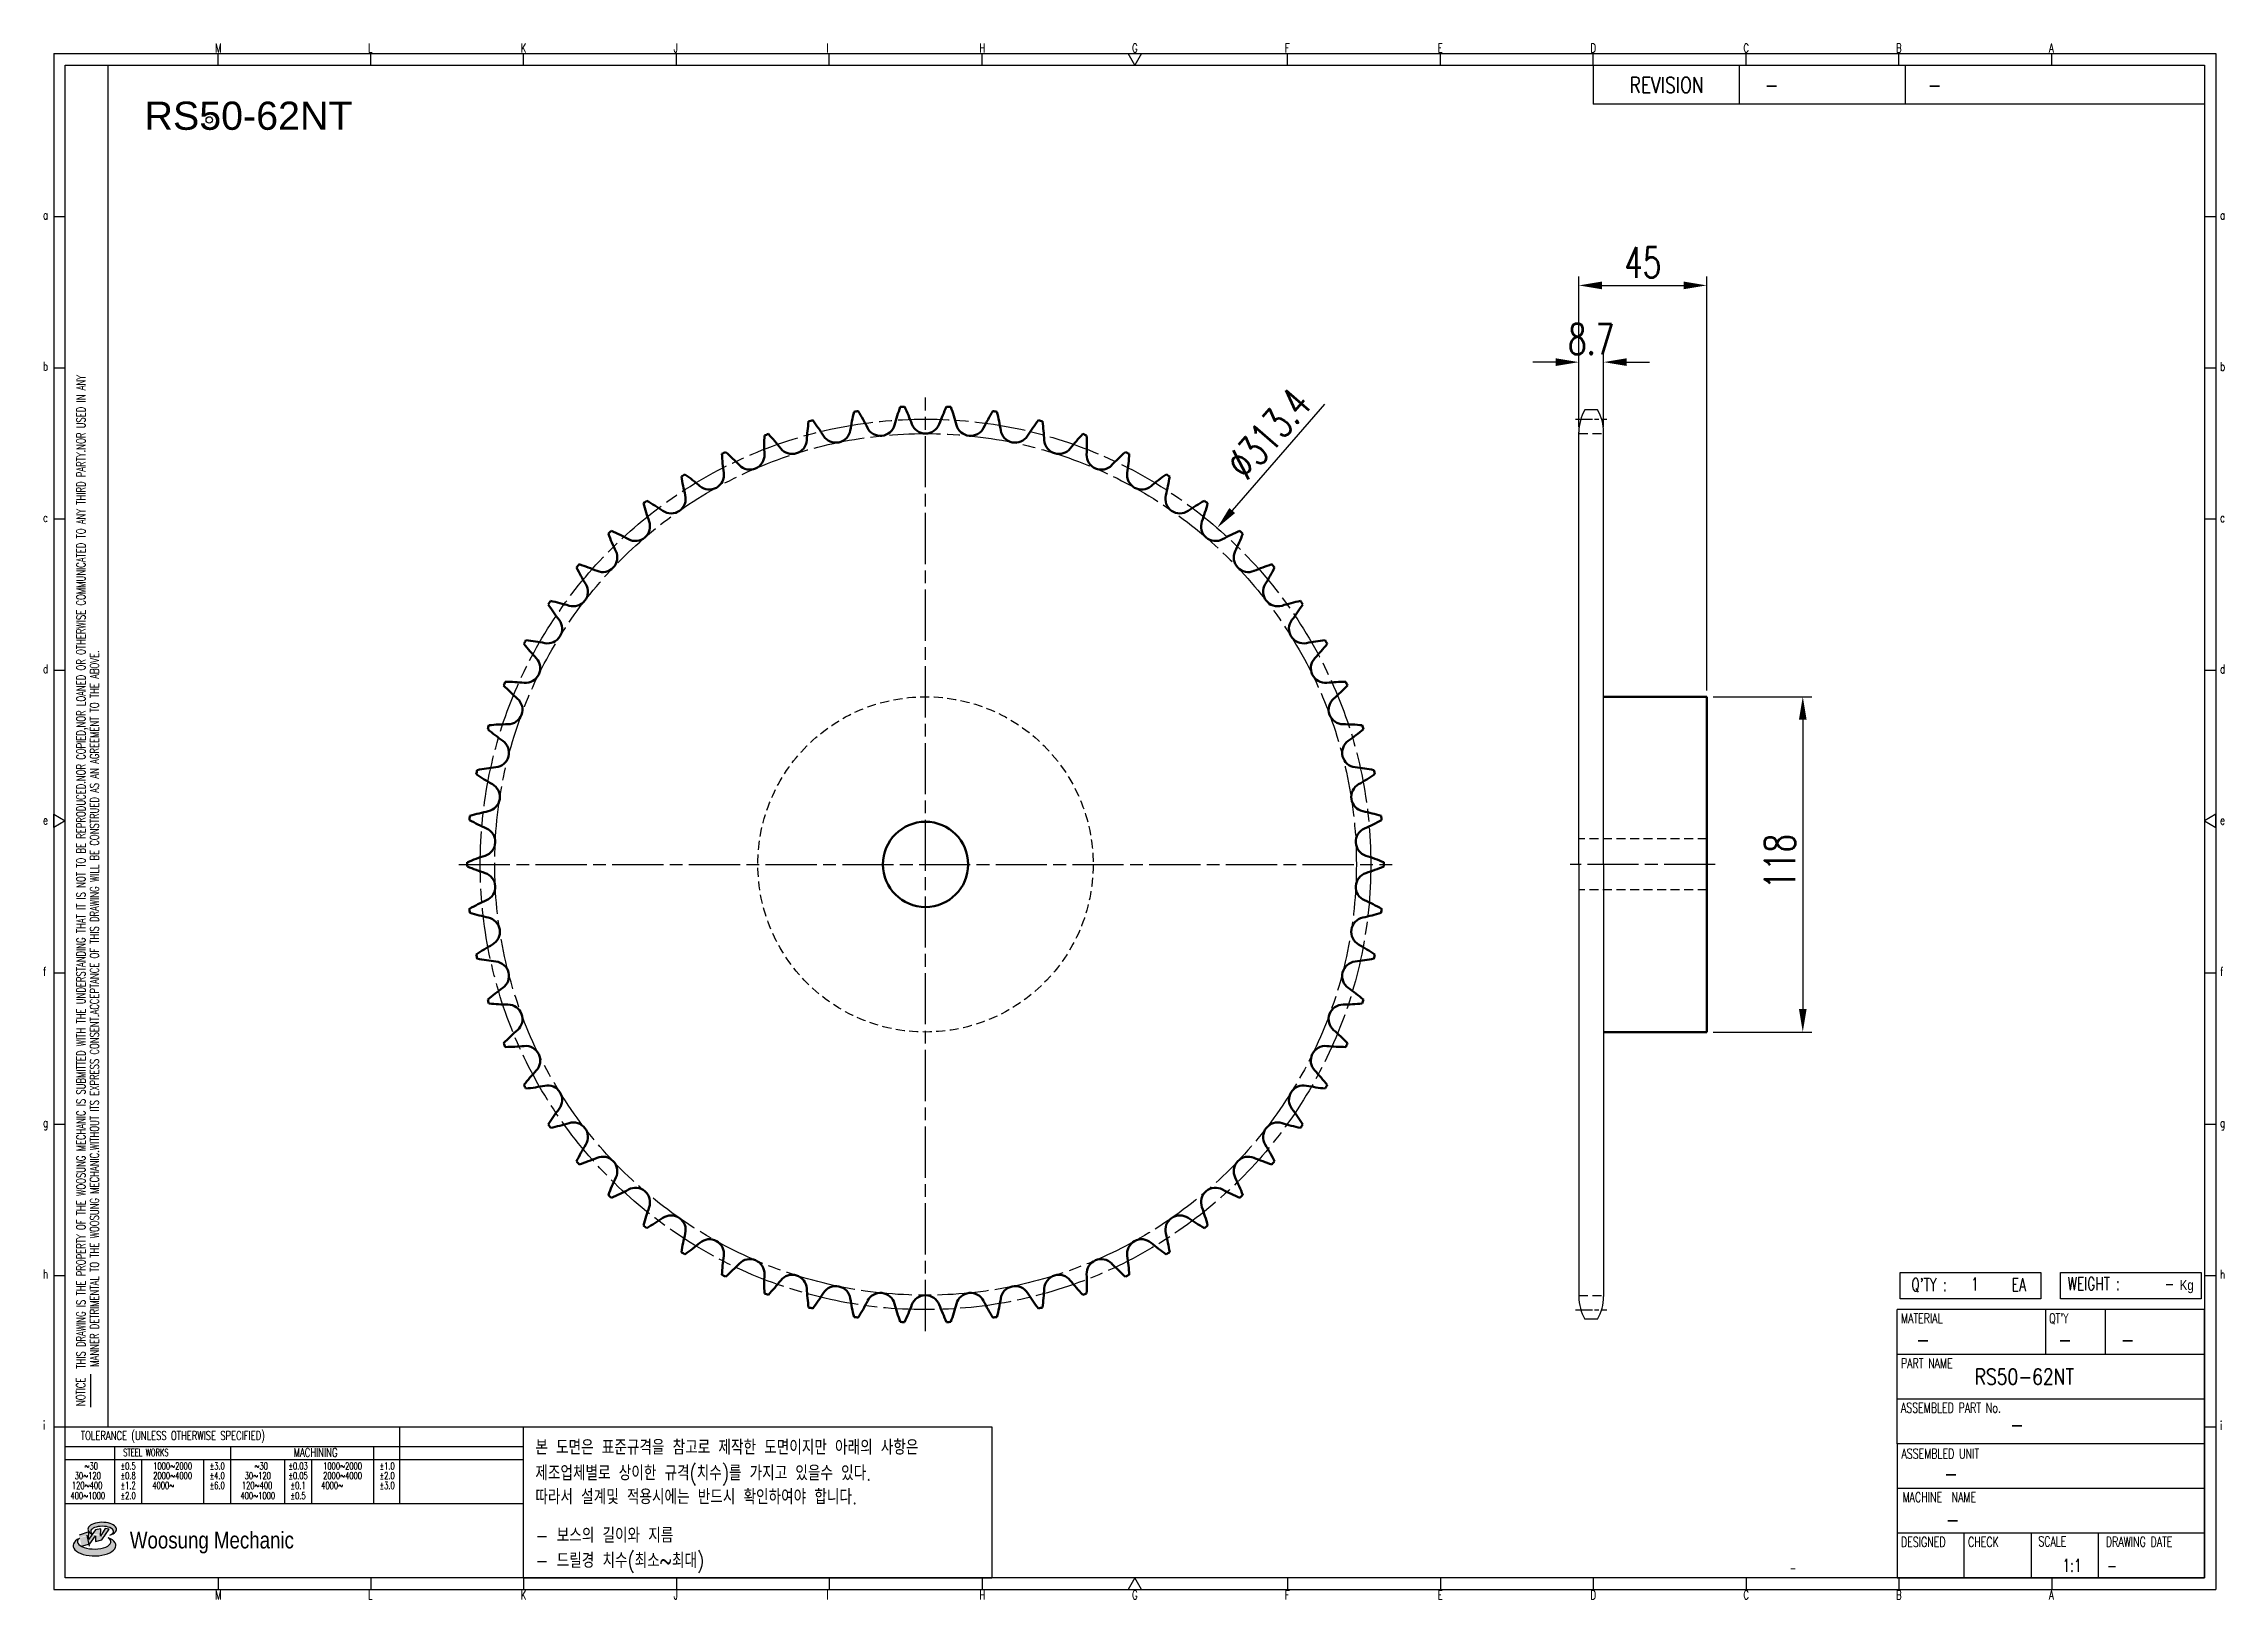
# Model space of a CAD drawing. Header units: millimetres. Extents: x 8306 to 9073, y 4748 to 5296.
import ezdxf
from ezdxf.enums import TextEntityAlignment as Align

# ---------------------------------------------------------------- set-up
doc = ezdxf.new("R2010")
doc.units = ezdxf.units.MM
for name, pattern in [('AM_ISO08W050', [18, 12, -1.5, 3, -1.5]), ('AM_ISO08W050x2', [9, 6, -0.75, 1.5, -0.75]), ('HIDDEN', [9.525, 6.35, -3.175])]:
    doc.linetypes.add(name, pattern=pattern)
for name, color, linetype, lineweight in [('20', 7, 'Continuous', 50), ('22', 30, 'AM_ISO08W050', 25), ('23', 40, 'AM_ISO08W050', 25), ('VIS', 7, 'Continuous', 50)]:
    doc.layers.add(name, color=color, linetype=linetype, lineweight=lineweight)
for name, color, linetype in [('HL', 2, 'HIDDEN'), ('S-DIM', 7, 'Continuous'), ('TITLE', 7, 'Continuous'), ('도면레이아웃', 7, 'Continuous')]:
    doc.layers.add(name, color=color, linetype=linetype)
doc.styles.add('HAN', font='ROMANS.shx', dxfattribs={"width": 0.7, "bigfont": 'whgtxt.shx'})
doc.styles.add('HKD_ST2', font='romans.shx', dxfattribs={"width": 0.7, "height": 4, "bigfont": '@extfont2.shx'})
doc.styles.add('HSG', font='SIMPLEX.shx', dxfattribs={"width": 0.7, "bigfont": 'HSG.shx'})
doc.styles.add('ROMANS', font='romans.shx', dxfattribs={"width": 0.7, "bigfont": 'whgtxt.shx'})
doc.styles.add('SLDTEXTSTYLE4', font='arial.ttf', dxfattribs={"width": 0.8})
doc.styles.get("Standard").update_dxf_attribs({"font": 'arial.ttf'})
doc.dimstyles.new('APP23', dxfattribs={"dimscale": 4.5, "dimtxt": 2.4, "dimasz": 1.8, "dimexe": 0.7, "dimexo": 0.5, "dimgap": 0.6, "dimtad": 1, "dimtoh": 1, "dimdec": 1, "dimrnd": 0.01, "dimzin": 9, "dimdsep": 46, "dimtxsty": 'HSG', "dimcen": 0, "dimclrd": 1, "dimclre": 1, "dimclrt": 256, "dimazin": 2, "dimtp": 1, "dimtm": 1, "dimtfac": 0.5, "dimtdec": 1, "dimtix": 1, "dimtofl": 0, "dimtmove": 0, "dimatfit": 3, "dimfxl": 0, "dimtvp": 1, "dimtolj": 2, "dimlwd": -1, "dimlwe": -1, "dimarcsym": 0})

# ---------------------------------------------------------------- blocks, each defined once
blk = doc.blocks.new('SUYWSHJH')
at = {"layer": '도면레이아웃'}
h = blk.add_hatch(color=10, dxfattribs=at)
h.paths.add_polyline_path([(1.544, 35.177), (1.554, 34.966), (1.779, 35.034), (2.054, 35.422), (1.908, 35.446), (1.728, 35.167), (1.741, 35.439), (1.547, 35.405), (1.292, 35.041), (1.295, 35.33), (0.943, 35.208), (1.03, 34.8), (1.336, 34.885)])
edge = h.paths.add_edge_path()
edge.add_ellipse((1.795, 35.421), major_axis=(-0.53, 0), ratio=0.487785, start_angle=122.36065, end_angle=403.39574)
edge.add_line((1.411, 35.244), (1.419, 35.261))
edge.add_ellipse((1.798, 35.344), major_axis=(-0.423, 0), ratio=0.444396, start_angle=131.58977, end_angle=386.19408, ccw=False)
edge = h.paths.add_edge_path()
edge.add_ellipse((1.512, 34.815), major_axis=(-0.793, 0), ratio=0.480113, start_angle=314.67633, end_angle=590.85213)
edge.add_ellipse((1.501, 34.958), major_axis=(-0.62, 0), ratio=0.43311, start_angle=331.7024, end_angle=574.42495, ccw=False)
for p, q in [((0, 90.118), (80.15, 90.118)), ((0, 90.118), (0, 33.191)), ((6.089, 89.693), (6.089, 90.118)), ((11.753, 89.693), (11.753, 90.118)), ((17.418, 89.693), (17.418, 90.118)), ((23.082, 89.693), (23.082, 90.118)), ((28.746, 89.693), (28.746, 90.118)), ((34.411, 89.693), (34.411, 90.118)), ((45.739, 89.693), (45.739, 90.118)), ((51.404, 89.693), (51.404, 90.118)), ((57.068, 89.693), (57.068, 90.118)), ((62.732, 89.693), (62.732, 90.118)), ((68.397, 89.693), (68.397, 90.118)), ((74.061, 89.693), (74.061, 90.118)), ((80.15, 90.118), (80.15, 33.191)), ((0, 84.085), (0.425, 84.085)), ((79.725, 84.085), (80.15, 84.085)), ((0, 78.478), (0.425, 78.478)), ((79.725, 78.478), (80.15, 78.478)), ((0, 72.87), (0.425, 72.87)), ((79.725, 72.87), (80.15, 72.87)), ((0, 67.262), (0.425, 67.262)), ((79.725, 67.262), (80.15, 67.262)), ((0, 56.047), (0.425, 56.047)), ((79.725, 56.047), (80.15, 56.047)), ((0, 50.439), (0.425, 50.439)), ((79.725, 50.439), (80.15, 50.439)), ((0, 44.832), (0.425, 44.832)), ((79.725, 44.832), (80.15, 44.832)), ((1.377, 39.947), (1.377, 41.174)), ((0, 39.224), (0.425, 39.224)), ((79.725, 39.224), (80.15, 39.224)), ((0, 33.191), (80.15, 33.191)), ((6.089, 33.616), (6.089, 33.191)), ((11.753, 33.616), (11.753, 33.191)), ((17.418, 33.616), (17.418, 33.191)), ((23.082, 33.616), (23.082, 33.191)), ((28.746, 33.616), (28.746, 33.191)), ((34.411, 33.616), (34.411, 33.191)), ((45.739, 33.616), (45.739, 33.191)), ((51.404, 33.616), (51.404, 33.191)), ((57.068, 33.616), (57.068, 33.191)), ((62.732, 33.616), (62.732, 33.191)), ((68.397, 33.616), (68.397, 33.191)), ((74.061, 33.616), (74.061, 33.191))]:
    blk.add_line(p, q)
at = {"color": 2}
for p, q in [((2.017, 39.224), (2.017, 89.693)), ((0.425, 39.224), (17.418, 39.224)), ((12.816, 39.224), (12.816, 36.382)), ((17.418, 33.616), (17.418, 39.224)), ((0.425, 38.487), (17.418, 38.487)), ((0.425, 38.012), (17.418, 38.012)), ((2.257, 38.487), (2.257, 36.382)), ((3.257, 38.012), (3.257, 36.382)), ((5.557, 38.012), (5.557, 36.382)), ((6.557, 38.5), (6.557, 36.382)), ((8.557, 38.012), (8.557, 36.382)), ((9.557, 38.026), (9.557, 36.382)), ((11.857, 38.487), (11.857, 36.382)), ((0.425, 36.382), (17.418, 36.382))]:
    blk.add_line(p, q, dxfattribs=at)
at = {"color": 6, "ltscale": 0.5}
for p, q in [((57.068, 89.693), (57.068, 88.246)), ((62.47, 89.693), (62.47, 88.246)), ((68.635, 89.693), (68.635, 88.246)), ((79.725, 88.246), (57.068, 88.246)), ((68.336, 38.59), (68.336, 43.563)), ((79.725, 43.563), (68.336, 43.563)), ((73.827, 43.563), (73.827, 41.905)), ((76.037, 43.563), (76.037, 41.905)), ((79.725, 38.59), (79.725, 43.563)), ((79.725, 41.905), (68.336, 41.905)), ((79.725, 40.248), (68.336, 40.248)), ((68.336, 38.59), (68.336, 33.616)), ((79.725, 38.59), (68.336, 38.59)), ((79.725, 33.616), (79.725, 38.59)), ((79.725, 36.932), (68.336, 36.932)), ((79.725, 35.274), (68.336, 35.274)), ((70.822, 33.616), (70.822, 35.274)), ((73.309, 33.616), (73.309, 35.274)), ((75.796, 33.616), (75.796, 35.274)), ((68.336, 33.616), (79.725, 33.616))]:
    blk.add_line(p, q, dxfattribs=at)
for points in [[(40.075, 89.693), (39.83, 90.118), (40.32, 90.118)], [(0.425, 89.693), (79.725, 89.693), (79.725, 33.616), (0.425, 33.616)], [(0.425, 61.679), (0, 61.433), (0, 61.924)], [(79.725, 61.679), (80.15, 61.433), (80.15, 61.924)], [(40.075, 33.616), (39.83, 33.191), (40.32, 33.191)]]:
    blk.add_lwpolyline(points, close=True)
at = {"layer": 'TITLE', "color": 20}
for p, q in [((68.449, 43.961), (68.449, 44.936)), ((68.449, 44.936), (73.654, 44.936)), ((73.654, 44.936), (73.654, 43.961)), ((74.39, 43.961), (74.39, 44.936)), ((74.39, 44.936), (79.595, 44.936)), ((79.595, 44.936), (79.595, 43.961)), ((73.654, 43.961), (68.449, 43.961)), ((79.595, 43.961), (74.39, 43.961))]:
    blk.add_line(p, q, dxfattribs=at)
at = {"layer": '도면레이아웃'}
for p, q in [((1.295, 35.33), (0.943, 35.208)), ((1.03, 34.8), (1.336, 34.885)), ((1.224, 35.208), (1.311, 34.8)), ((1.224, 35.208), (1.224, 35.208)), ((1.547, 35.405), (1.292, 35.041)), ((1.292, 35.041), (1.295, 35.33)), ((1.336, 34.885), (1.544, 35.177)), ((1.419, 35.261), (1.411, 35.244)), ((1.544, 35.177), (1.554, 34.966)), ((1.741, 35.439), (1.547, 35.405)), ((1.554, 34.966), (1.779, 35.034)), ((1.908, 35.446), (1.728, 35.167)), ((1.728, 35.167), (1.741, 35.439)), ((1.779, 35.034), (2.054, 35.422)), ((2.054, 35.422), (1.908, 35.446))]:
    blk.add_line(p, q, dxfattribs=at)
for centre, major_axis, ratio, start_param, end_param in [((1.795, 35.421), (-0.53, 0), 0.487785, 2.135596, 7.040584), ((1.512, 34.815), (-0.793, 0), 0.480113, 5.492138, 10.312315), ((1.501, 34.958), (-0.62, 0), 0.43311, 5.789299, 10.025607), ((1.798, 35.344), (-0.423, 0), 0.444396, 2.296675, 6.740358)]:
    blk.add_ellipse(centre, major_axis=major_axis, ratio=ratio, start_param=start_param, end_param=end_param, dxfattribs=at)
at = {"color": 4, "style": 'HKD_ST2', "width": 0.7}
for s, p in [('M', (5.988, 90.164)), ('L', (11.652, 90.164)), ('K', (17.316, 90.164)), ('J', (22.981, 90.164)), ('I', (28.645, 90.164)), ('H', (34.309, 90.164)), ('G', (39.974, 90.164)), ('F', (45.638, 90.164)), ('E', (51.302, 90.164)), ('D', (56.967, 90.164)), ('C', (62.631, 90.164)), ('B', (68.295, 90.164)), ('A', (73.96, 90.164)), ('a', (-0.395, 83.976)), ('a', (80.305, 83.97)), ('b', (-0.395, 78.368)), ('b', (80.305, 78.362)), ('c', (-0.395, 72.76)), ('c', (80.305, 72.754)), ('d', (-0.395, 67.153)), ('d', (80.305, 67.147)), ('e', (-0.395, 61.545)), ('e', (80.305, 61.539)), ('f', (-0.395, 55.937)), ('f', (80.305, 55.931)), ('g', (-0.395, 50.33)), ('g', (80.305, 50.324)), ('h', (-0.395, 44.722)), ('h', (80.305, 44.716)), ('i', (-0.395, 39.114)), ('i', (80.305, 39.108)), ('M', (5.988, 32.824)), ('L', (11.652, 32.824)), ('K', (17.316, 32.824)), ('J', (22.981, 32.824)), ('I', (28.645, 32.824)), ('H', (34.309, 32.824)), ('G', (39.974, 32.824)), ('F', (45.638, 32.824)), ('E', (51.302, 32.824)), ('D', (56.967, 32.824)), ('C', (62.631, 32.824)), ('B', (68.295, 32.824)), ('A', (73.96, 32.824))]:
    blk.add_text(s, height=0.326, dxfattribs=at).set_placement(p)
for s, height, style, width, p in [('REVISION', 0.5806, 'HAN', 0.8, (58.415, 88.664)), ('-', 0.581, 'HAN', 0.8, (63.426, 88.664)), ('-', 0.581, 'HAN', 0.8, (69.468, 88.664)), ("Q'TY : ", 0.4746, 'HKD_ST2', 0.7, (68.857, 44.253)), ('1', 0.475, 'HKD_ST2', 0.7, (71.071, 44.275)), ('EA', 0.4746, 'HKD_ST2', 0.7, (72.578, 44.253)), ('WEIGHT : ', 0.4746, 'HKD_ST2', 0.7, (74.65, 44.286)), ('-', 0.581, 'HAN', 0.8, (69.029, 42.157)), ('-', 0.581, 'HAN', 0.8, (74.289, 42.157)), ('-', 0.581, 'HAN', 0.8, (76.623, 42.157)), ('-', 0.581, 'HAN', 0.8, (72.515, 39.013)), ('-', 0.581, 'HAN', 0.8, (70.067, 37.189)), ('-', 0.581, 'HAN', 0.8, (70.126, 35.48)), ('1:1', 0.4746, 'HKD_ST2', 0.7, (74.458, 33.848)), ('-', 0.475, 'HKD_ST2', 0.7, (76.112, 33.837))]:
    blk.add_text(s, height=height, dxfattribs=dict(style=style, width=width)).set_placement(p)
at = {"color": 6, "style": 'HKD_ST2', "width": 0.7}
for s, p in [(' THIS DRAWING IS THE PROPERTY OF THE WOOSUNG MECHANIC IS SUBMITTED WITH THE UNDERSTANDING THAT IT IS NOT TO BE REPRODUCED.NOR COPIED,NOR LOANED OR OTHERWISE COMMUNICATED TO ANY THIRD PARTY.NOR USED IN ANY', (1.173, 41.217)), ('MANNER DETRIMENTAL TO THE WOOSUNG MECHANIC.WITHOUT ITS EXPRESS CONSENT.ACCEPTANCE OF THIS DRAWING WILL BE CONSTRUED AS AN AGREEMENT TO THE ABOVE.', (1.672, 41.447))]:
    blk.add_text(s, height=0.326266, rotation=90, dxfattribs=at).set_placement(p)
at = {"style": 'HKD_ST2', "width": 0.7}
blk.add_text('-', height=0.475, dxfattribs=at).set_placement((78.613, 44.286), align=Align.RIGHT)
at = {"color": 4, "style": 'HKD_ST2', "width": 0.7}
for s, height, p in [('MATERIAL', 0.3651, (68.474, 43.425)), ("QT'Y", 0.3651, (73.965, 43.425)), ('PART NAME', 0.3651, (68.474, 41.756)), ('ASSEMBLED PART No.', 0.36511, (68.474, 40.109)), ('ASSEMBLED UNIT', 0.36511, (68.49, 38.408)), ('MACHINE  NAME', 0.36511, (68.532, 36.794)), ('DESIGNED', 0.3651, (68.474, 35.136)), ('CHECK', 0.3651, (70.961, 35.136)), ('SCALE', 0.3651, (73.566, 35.153)), ('DRAWING DATE', 0.36511, (76.071, 35.141))]:
    blk.add_text(s, height=height, dxfattribs=at).set_placement(p, align=Align.TOP_LEFT)
at = {"style": 'HKD_ST2', "width": 0.7}
blk.add_text('NOTICE', height=0.3263, rotation=90, dxfattribs=at).set_placement((1.163, 39.988))
for s, height, style, width, p in [('TOLERANCE (UNLESS OTHERWISE SPECIFIED)', 0.32627, 'HKD_ST2', 0.7, (4.417, 38.896)), ('-', 0.326, 'ROMANS', 0.65, (64.469, 33.975))]:
    blk.add_text(s, height=height, dxfattribs=dict(style=style, width=width)).set_placement(p, align=Align.MIDDLE_CENTER)
at = {"color": 4, "style": 'HKD_ST2', "width": 0.7}
for s, height, p in [('STEEL WORKS', 0.26101, (3.416, 38.268)), ('MACHINING', 0.3263, (9.707, 38.27)), ('%%P0.5', 0.261, (2.757, 37.762)), ('%%P0.8', 0.261, (2.757, 37.411)), ('%%P3.0', 0.261, (6.057, 37.762)), ('%%P4.0', 0.261, (6.057, 37.411)), ('%%P0.03', 0.261, (9.057, 37.762)), ('%%P0.05', 0.261, (9.057, 37.411)), ('%%P1.0', 0.261, (12.357, 37.762)), ('%%P2.0', 0.261, (12.357, 37.411)), ('%%P1.2', 0.261, (2.757, 37.045)), ('%%P2.0', 0.261, (2.757, 36.67)), ('%%P6.0', 0.261, (6.057, 37.045)), ('%%P0.1', 0.261, (9.057, 37.045)), ('%%P0.5', 0.261, (9.057, 36.67)), ('%%P3.0', 0.261, (12.357, 37.045))]:
    blk.add_text(s, height=height, dxfattribs=at).set_placement(p, align=Align.MIDDLE)
for s, height, p in [('30%%126120', 0.261, (1.263, 37.411)), ('%%12630', 0.261, (1.389, 37.762)), ('2000%%1264000', 0.26101, (4.407, 37.411)), ('1000%%1262000', 0.26101, (4.407, 37.762)), ('30%%126120', 0.261, (7.563, 37.411)), ('%%12630', 0.261, (7.689, 37.762)), ('2000%%1264000', 0.26101, (10.707, 37.411)), ('1000%%1262000', 0.26101, (10.707, 37.762)), ('400%%1261000', 0.26101, (1.263, 36.67)), ('120%%126400', 0.26101, (1.237, 37.045)), ('4000%%126', 0.261, (4.061, 37.045)), ('400%%1261000', 0.26101, (7.563, 36.67)), ('120%%126400', 0.26101, (7.537, 37.045)), ('4000%%126', 0.261, (10.321, 37.045))]:
    blk.add_text(s, height=height, dxfattribs=at).set_placement(p, align=Align.MIDDLE_CENTER)
at = {"color": 1, "style": 'SLDTEXTSTYLE4', "width": 0.8}
blk.add_text('Woosung Mechanic', height=0.61957, dxfattribs=at).set_placement((2.822, 34.711))
at = {"layer": 'TITLE', "width": 0.8}
blk.add_text('Kg', height=0.3789, dxfattribs=at).set_placement((78.807, 44.286))
blk = doc.blocks.new('*D563')
at = {"layer": 'Defpoints', "color": 0, "transparency": 16777216}
for p in [(8718.94, 5125.38), (8513.65, 4888.54)]:
    blk.add_point(p, dxfattribs=at)
at = {"layer": 'S-DIM', "color": 1, "transparency": 16777216}
blk.add_line((8756.67, 5168.91), (8724.24, 5131.5), dxfattribs=at)
blk.add_solid([(8723.22, 5132.38), (8725.26, 5130.62), (8718.94, 5125.38)], dxfattribs=at)
at = {"layer": 'S-DIM', "transparency": 16777216, "insert": (8736.99, 5158.57), "char_height": 10.8, "attachment_point": 5, "rotation": 49.08195, "style": 'HSG'}
blk.add_mtext('\\A2;∅313.4', dxfattribs=at)
blk = doc.blocks.new('*D564')
at = {"layer": 'Defpoints', "color": 0, "transparency": 16777216}
for p in [(8854.94, 5183.74), (8846.24, 5158.59), (8854.94, 5158.59)]:
    blk.add_point(p, dxfattribs=at)
at = {"layer": 'S-DIM', "color": 1, "transparency": 16777216}
for p, q in [((8838.14, 5183.74), (8830.04, 5183.74)), ((8846.24, 5160.84), (8846.24, 5186.89)), ((8854.94, 5160.84), (8854.94, 5186.89)), ((8863.04, 5183.74), (8871.14, 5183.74))]:
    blk.add_line(p, q, dxfattribs=at)
for points in [[(8838.14, 5185.09), (8838.14, 5182.39), (8846.24, 5183.74)], [(8863.04, 5185.09), (8863.04, 5182.39), (8854.94, 5183.74)]]:
    blk.add_solid(points, dxfattribs=at)
at = {"layer": 'S-DIM', "transparency": 16777216, "insert": (8850.59, 5191.84), "char_height": 10.8, "attachment_point": 5, "style": 'HSG'}
blk.add_mtext('\\A2;8.7', dxfattribs=at)
blk = doc.blocks.new('*D565')
at = {"layer": 'Defpoints', "color": 0, "transparency": 16777216}
for p in [(8891.24, 5210.74), (8846.24, 5158.59), (8891.24, 5065.96)]:
    blk.add_point(p, dxfattribs=at)
at = {"layer": 'S-DIM', "color": 1, "transparency": 16777216}
for p, q in [((8846.24, 5160.84), (8846.24, 5213.89)), ((8891.24, 5068.21), (8891.24, 5213.89)), ((8854.34, 5210.74), (8883.14, 5210.74))]:
    blk.add_line(p, q, dxfattribs=at)
for points in [[(8854.34, 5212.09), (8854.34, 5209.39), (8846.24, 5210.74)], [(8883.14, 5212.09), (8883.14, 5209.39), (8891.24, 5210.74)]]:
    blk.add_solid(points, dxfattribs=at)
at = {"layer": 'S-DIM', "transparency": 16777216, "insert": (8868.74, 5218.84), "char_height": 10.8, "attachment_point": 5, "style": 'HSG'}
blk.add_mtext('\\A2;45', dxfattribs=at)
blk = doc.blocks.new('*D566')
at = {"layer": 'Defpoints', "color": 0, "transparency": 16777216}
for p in [(8891.24, 5065.96), (8891.24, 4947.96), (8925.06, 4947.96)]:
    blk.add_point(p, dxfattribs=at)
at = {"layer": 'S-DIM', "color": 1, "transparency": 16777216}
for p, q in [((8893.49, 5065.96), (8928.21, 5065.96)), ((8925.06, 5057.86), (8925.06, 4956.06)), ((8893.49, 4947.96), (8928.21, 4947.96))]:
    blk.add_line(p, q, dxfattribs=at)
for points in [[(8923.71, 5057.86), (8926.41, 5057.86), (8925.06, 5065.96)], [(8923.71, 4956.06), (8926.41, 4956.06), (8925.06, 4947.96)]]:
    blk.add_solid(points, dxfattribs=at)
at = {"layer": 'S-DIM', "transparency": 16777216, "insert": (8916.96, 5007.95), "char_height": 10.8, "attachment_point": 5, "rotation": 90, "style": 'HSG'}
blk.add_mtext('\\A2;118', dxfattribs=at)

msp = doc.modelspace()

# ---------------------------------------------------------------- linework, layer by layer
for p, q in [((8852.82, 5166.98), (8848.37, 5166.98)), ((8846.24, 5006.96), (8846.24, 5159.05)), ((8854.94, 5006.96), (8854.94, 5159.05)), ((8846.24, 5006.96), (8846.24, 4854.82)), ((8854.94, 5006.96), (8854.94, 4854.82)), ((8852.82, 4846.88), (8848.37, 4846.88))]:
    msp.add_line(p, q)
at = {"color": 4}
msp.add_lwpolyline([(8474.83, 4809.04), (8639.67, 4809.04), (8639.67, 4755.79), (8474.83, 4755.79)], close=True, dxfattribs=at)
msp.add_circle((8364.19, 5268.96), 1.15)
for centre, start, end in [((8862.12, 5159.05), 150, 180), ((8839.07, 5159.05), 0, 30), ((8862.12, 4854.82), 180, 210), ((8839.07, 4854.82), 330, 0)]:
    msp.add_arc(centre, 15.87, start, end)
at = {"layer": '20'}
msp.add_circle((8616.29, 5006.96), 15, dxfattribs=at)
for centre, radius, start, end in [((8666.85, 5147.34), 78.03, 165.96907, 170.8871), ((8616.29, 5006.96), 161.28, 98.44871, 98.97065), ((8526.03, 5125.77), 78.03, 26.53226, 31.45028), ((8680.79, 5141.51), 78.03, 160.16262, 165.08065), ((8616.29, 5006.96), 161.28, 92.64226, 93.1642), ((8538.52, 5134.29), 78.03, 20.72581, 25.64383), ((8694.07, 5134.29), 78.03, 154.35617, 159.27419), ((8616.29, 5006.96), 161.28, 86.8358, 87.35774), ((8551.8, 5141.51), 78.03, 14.91935, 19.83738), ((8706.56, 5125.77), 78.03, 148.54972, 153.46774), ((8616.29, 5006.96), 161.28, 81.02935, 81.55129), ((8565.74, 5147.34), 78.03, 9.1129, 14.03093), ((8616.29, 5006.96), 161.28, 110.06161, 110.58355), ((8503.96, 5105.17), 78.03, 38.14516, 43.06319), ((8652.38, 5151.74), 78.03, 171.77552, 176.69355), ((8616.29, 5006.96), 161.28, 104.25516, 104.7771), ((8514.48, 5116.03), 78.03, 32.33871, 37.25674), ((8584.74, 5160.52), 5.13, 212.33871, 350.8871), ((8600.43, 5162.92), 5.13, 206.53226, 345.08065), ((8616.29, 5163.72), 5.13, 200.72581, 339.27419), ((8632.15, 5162.92), 5.13, 194.91935, 333.46774), ((8647.85, 5160.52), 5.13, 189.1129, 327.66129), ((8718.11, 5116.03), 78.03, 142.74326, 147.66129), ((8616.29, 5006.96), 161.28, 75.2229, 75.74484), ((8580.2, 5151.74), 78.03, 3.30645, 8.22448), ((8728.62, 5105.17), 78.03, 136.93681, 141.85484), ((8616.29, 5006.96), 161.28, 69.41645, 69.93839), ((8616.29, 5006.96), 161.28, 115.86806, 116.39), ((8622.5, 5156.04), 78.03, 183.38843, 188.30645), ((8494.6, 5093.3), 78.03, 43.95161, 48.86964), ((8554.47, 5151.02), 5.13, 223.95161, 2.5), ((8637.55, 5154.65), 78.03, 177.58197, 182.5), ((8569.36, 5156.54), 5.13, 218.14516, 356.69355), ((8663.22, 5156.54), 5.13, 183.30645, 321.85484), ((8678.12, 5151.02), 5.13, 177.5, 316.04839), ((8595.03, 5154.65), 78.03, 357.5, 2.41803), ((8737.98, 5093.3), 78.03, 131.13036, 136.04839), ((8616.29, 5006.96), 161.28, 63.61, 64.13194), ((8610.09, 5156.04), 78.03, 351.69355, 356.61157), ((8616.29, 5006.96), 161.28, 121.67451, 122.19645), ((8607.39, 5155.9), 78.03, 189.19488, 194.1129), ((8486.49, 5080.55), 78.03, 49.75806, 54.67609), ((8540.21, 5144.03), 5.13, 229.75806, 8.30645), ((8692.37, 5144.03), 5.13, 171.69355, 310.24194), ((8746.1, 5080.55), 78.03, 125.32391, 130.24194), ((8625.2, 5155.9), 78.03, 345.8871, 350.80512), ((8616.29, 5006.96), 161.28, 57.80355, 58.32549), ((8526.74, 5135.63), 5.13, 235.56452, 14.1129), ((8705.85, 5135.63), 5.13, 165.8871, 304.43548), ((8514.18, 5125.91), 5.13, 241.37097, 19.91935), ((8616.29, 5006.96), 161.28, 127.48096, 128.00291), ((8592.37, 5154.24), 78.03, 195.00133, 199.91935), ((8479.71, 5067.04), 78.03, 55.56452, 60.48254), ((8752.87, 5067.04), 78.03, 119.51746, 124.43548), ((8718.41, 5125.91), 5.13, 160.08065, 298.62903), ((8640.22, 5154.24), 78.03, 340.08065, 344.99867), ((8616.29, 5006.96), 161.28, 51.99709, 52.51904), ((8616.29, 5006.96), 161.28, 133.28742, 133.80936), ((8577.59, 5151.06), 78.03, 200.80778, 205.72581), ((8474.34, 5052.91), 78.03, 61.37097, 66.28899), ((8758.25, 5052.91), 78.03, 113.71101, 118.62903), ((8655, 5151.06), 78.03, 334.27419, 339.19222), ((8616.29, 5006.96), 161.28, 46.19064, 46.71258), ((8616.29, 5006.96), 161.28, 139.09387, 139.61581), ((8470.41, 5038.32), 78.03, 67.17742, 72.09545), ((8502.67, 5114.97), 5.13, 247.17742, 25.72581), ((8729.92, 5114.97), 5.13, 154.27419, 292.82258), ((8762.17, 5038.32), 78.03, 107.90455, 112.82258), ((8616.29, 5006.96), 161.28, 40.38419, 40.90613), ((8492.33, 5102.92), 5.13, 252.98387, 31.53226), ((8563.21, 5146.41), 78.03, 206.61423, 211.53226), ((8740.26, 5102.92), 5.13, 148.46774, 287.01613), ((8669.38, 5146.41), 78.03, 328.46774, 333.38577), ((8616.29, 5006.96), 161.28, 144.90032, 145.42226), ((8549.37, 5140.32), 78.03, 212.42068, 217.33871), ((8467.99, 5023.4), 78.03, 72.98387, 77.9019), ((8764.6, 5023.4), 78.03, 102.0981, 107.01613), ((8683.22, 5140.32), 78.03, 322.66129, 327.57932), ((8616.29, 5006.96), 161.28, 34.57774, 35.09968), ((8483.26, 5089.88), 5.13, 258.79032, 37.33871), ((8749.33, 5089.88), 5.13, 142.66129, 281.20968), ((8616.29, 5006.96), 161.28, 150.70677, 151.22871), ((8536.22, 5132.87), 78.03, 218.22714, 223.14516), ((8467.09, 5008.31), 78.03, 78.79032, 83.70835), ((8765.5, 5008.31), 78.03, 96.29165, 101.20968), ((8696.36, 5132.87), 78.03, 316.85484, 321.77286), ((8616.29, 5006.96), 161.28, 28.77129, 29.29323), ((8475.55, 5076), 5.13, 264.59677, 43.14516), ((8757.04, 5076), 5.13, 136.85484, 275.40323), ((8616.29, 5006.96), 161.28, 156.51322, 157.03516), ((8523.9, 5124.12), 78.03, 224.03359, 228.95161), ((8467.72, 4993.21), 78.03, 84.59677, 89.5148), ((8764.87, 4993.21), 78.03, 90.4852, 95.40323), ((8708.69, 5124.12), 78.03, 311.04839, 315.96641), ((8616.29, 5006.96), 161.28, 22.96484, 23.48678), ((8469.29, 5061.4), 5.13, 270.40323, 48.95161), ((8763.3, 5061.4), 5.13, 131.04839, 269.59677), ((8616.29, 5006.96), 161.28, 162.31967, 162.84162), ((8512.52, 5114.17), 78.03, 229.84004, 234.75806), ((8469.87, 4978.25), 78.03, 90.40323, 95.32125), ((8762.72, 4978.25), 78.03, 84.67875, 89.59677), ((8720.07, 5114.17), 78.03, 305.24194, 310.15996), ((8616.29, 5006.96), 161.28, 17.15838, 17.68033), ((8464.53, 5046.25), 5.13, 276.20968, 54.75806), ((8768.06, 5046.25), 5.13, 125.24194, 263.79032), ((8616.29, 5006.96), 161.28, 168.12613, 168.64807), ((8502.2, 5103.12), 78.03, 235.64649, 240.56452), ((8473.53, 4963.58), 78.03, 96.20968, 101.1277), ((8759.06, 4963.58), 78.03, 78.8723, 83.79032), ((8730.38, 5103.12), 78.03, 299.43548, 304.35351), ((8616.29, 5006.96), 161.28, 11.35193, 11.87387), ((8461.34, 5030.7), 5.13, 282.01613, 60.56452), ((8771.25, 5030.7), 5.13, 119.43548, 257.98387), ((8616.29, 5006.96), 161.28, 173.93258, 174.45452), ((8493.06, 5091.09), 78.03, 241.45294, 246.37097), ((8478.65, 4949.36), 78.03, 102.01613, 106.93415), ((8753.94, 4949.36), 78.03, 73.06585, 77.98387), ((8739.53, 5091.09), 78.03, 293.62903, 298.54706), ((8616.29, 5006.96), 161.28, 5.54548, 6.06742), ((8459.73, 5014.9), 5.13, 287.82258, 66.37097), ((8772.86, 5014.9), 5.13, 113.62903, 252.17742), ((8485.18, 4935.73), 78.03, 107.82258, 112.74061), ((8616.29, 5006.96), 161.28, 179.73903, 180.26097), ((8485.18, 5078.19), 78.03, 247.25939, 252.17742), ((8747.41, 4935.73), 78.03, 67.25939, 72.17742), ((8747.41, 5078.19), 78.03, 287.82258, 292.74061), ((8616.29, 5006.96), 161.28, 359.73903, 0.26097), ((8459.73, 4999.02), 5.13, 293.62903, 72.17742), ((8772.86, 4999.02), 5.13, 107.82258, 246.37097), ((8493.06, 4922.83), 78.03, 113.62903, 118.54706), ((8616.29, 5006.96), 161.28, 185.54548, 186.06742), ((8478.65, 5064.56), 78.03, 253.06585, 257.98387), ((8753.94, 5064.56), 78.03, 282.01613, 286.93415), ((8739.53, 4922.83), 78.03, 61.45294, 66.37097), ((8616.29, 5006.96), 161.28, 353.93258, 354.45452), ((8461.34, 4983.22), 5.13, 299.43548, 77.98387), ((8771.25, 4983.22), 5.13, 102.01613, 240.56452), ((8502.2, 4910.8), 78.03, 119.43548, 124.35351), ((8616.29, 5006.96), 161.28, 191.35193, 191.87387), ((8730.38, 4910.8), 78.03, 55.64649, 60.56452), ((8616.29, 5006.96), 161.28, 348.12613, 348.64807), ((8473.53, 5050.34), 78.03, 258.8723, 263.79032), ((8464.53, 4967.66), 5.13, 305.24194, 83.79032), ((8768.06, 4967.66), 5.13, 96.20968, 234.75806), ((8759.06, 5050.34), 78.03, 276.20968, 281.1277), ((8512.52, 4899.75), 78.03, 125.24194, 130.15996), ((8616.29, 5006.96), 161.28, 197.15838, 197.68033), ((8720.07, 4899.75), 78.03, 49.84004, 54.75806), ((8616.29, 5006.96), 161.28, 342.31967, 342.84162), ((8469.87, 5035.67), 78.03, 264.67875, 269.59677), ((8469.29, 4952.51), 5.13, 311.04839, 89.59677), ((8763.3, 4952.51), 5.13, 90.40323, 228.95161), ((8762.72, 5035.67), 78.03, 270.40323, 275.32125), ((8523.9, 4889.8), 78.03, 131.04839, 135.96641), ((8616.29, 5006.96), 161.28, 202.96484, 203.48678), ((8708.69, 4889.8), 78.03, 44.03359, 48.95161), ((8616.29, 5006.96), 161.28, 336.51322, 337.03516), ((8467.72, 5020.71), 78.03, 270.4852, 275.40323), ((8475.55, 4937.92), 5.13, 316.85484, 95.40323), ((8757.04, 4937.92), 5.13, 84.59677, 223.14516), ((8764.87, 5020.71), 78.03, 264.59677, 269.5148), ((8536.22, 4881.05), 78.03, 136.85484, 141.77286), ((8616.29, 5006.96), 161.28, 208.77129, 209.29323), ((8467.09, 5005.61), 78.03, 276.29165, 281.20968), ((8483.26, 4924.03), 5.13, 322.66129, 101.20968), ((8749.33, 4924.03), 5.13, 78.79032, 217.33871), ((8765.5, 5005.61), 78.03, 258.79032, 263.70835), ((8696.36, 4881.05), 78.03, 38.22714, 43.14516), ((8616.29, 5006.96), 161.28, 330.70677, 331.22871), ((8549.37, 4873.6), 78.03, 142.66129, 147.57932), ((8683.22, 4873.6), 78.03, 32.42068, 37.33871), ((8616.29, 5006.96), 161.28, 214.57774, 215.09968), ((8467.99, 4990.52), 78.03, 282.0981, 287.01613), ((8492.33, 4911), 5.13, 328.46774, 107.01613), ((8740.26, 4911), 5.13, 72.98387, 211.53226), ((8764.6, 4990.52), 78.03, 252.98387, 257.9019), ((8616.29, 5006.96), 161.28, 324.90032, 325.42226), ((8563.21, 4867.51), 78.03, 148.46774, 153.38577), ((8669.38, 4867.51), 78.03, 26.61423, 31.53226), ((8616.29, 5006.96), 161.28, 220.38419, 220.90613), ((8470.41, 4975.6), 78.03, 287.90455, 292.82258), ((8502.67, 4898.95), 5.13, 334.27419, 112.82258), ((8729.92, 4898.95), 5.13, 67.17742, 205.72581), ((8762.17, 4975.6), 78.03, 247.17742, 252.09545), ((8616.29, 5006.96), 161.28, 319.09387, 319.61581), ((8577.59, 4862.86), 78.03, 154.27419, 159.19222), ((8616.29, 5006.96), 161.28, 226.19064, 226.71258), ((8474.34, 4961), 78.03, 293.71101, 298.62903), ((8514.18, 4888.01), 5.13, 340.08065, 118.62903), ((8718.41, 4888.01), 5.13, 61.37097, 199.91935), ((8758.25, 4961), 78.03, 241.37097, 246.28899), ((8655, 4862.86), 78.03, 20.80778, 25.72581), ((8616.29, 5006.96), 161.28, 313.28742, 313.80936), ((8592.37, 4859.68), 78.03, 160.08065, 164.99867), ((8479.71, 4946.88), 78.03, 299.51746, 304.43548), ((8526.74, 4878.29), 5.13, 345.8871, 124.43548), ((8705.85, 4878.29), 5.13, 55.56452, 194.1129), ((8752.87, 4946.88), 78.03, 235.56452, 240.48254), ((8640.22, 4859.68), 78.03, 15.00133, 19.91935), ((8616.29, 5006.96), 161.28, 231.99709, 232.51904), ((8607.39, 4858.01), 78.03, 165.8871, 170.80512), ((8540.21, 4869.89), 5.13, 351.69355, 130.24194), ((8692.37, 4869.89), 5.13, 49.75806, 188.30645), ((8625.2, 4858.01), 78.03, 9.19488, 14.1129), ((8616.29, 5006.96), 161.28, 307.48096, 308.00291), ((8616.29, 5006.96), 161.28, 237.80355, 238.32549), ((8486.49, 4933.37), 78.03, 305.32391, 310.24194), ((8622.5, 4857.88), 78.03, 171.69355, 176.61157), ((8494.6, 4920.61), 78.03, 311.13036, 316.04839), ((8554.47, 4862.9), 5.13, 357.5, 136.04839), ((8678.12, 4862.9), 5.13, 43.95161, 182.5), ((8737.98, 4920.61), 78.03, 223.95161, 228.86964), ((8610.09, 4857.88), 78.03, 3.38843, 8.30645), ((8746.1, 4933.37), 78.03, 229.75806, 234.67609), ((8616.29, 5006.96), 161.28, 301.67451, 302.19645), ((8616.29, 5006.96), 161.28, 243.61, 244.13194), ((8637.55, 4859.27), 78.03, 177.5, 182.41803), ((8503.96, 4908.75), 78.03, 316.93681, 321.85484), ((8569.36, 4857.38), 5.13, 3.30645, 141.85484), ((8663.22, 4857.38), 5.13, 38.14516, 176.69355), ((8728.62, 4908.75), 78.03, 218.14516, 223.06319), ((8595.03, 4859.27), 78.03, 357.58197, 2.5), ((8616.29, 5006.96), 161.28, 295.86806, 296.39), ((8616.29, 5006.96), 161.28, 249.41645, 249.93839), ((8652.38, 4862.18), 78.03, 183.30645, 188.22448), ((8514.48, 4897.89), 78.03, 322.74326, 327.66129), ((8584.74, 4853.4), 5.13, 9.1129, 147.66129), ((8666.85, 4866.57), 78.03, 189.1129, 194.03093), ((8526.03, 4888.14), 78.03, 328.54972, 333.46774), ((8600.43, 4851), 5.13, 14.91935, 153.46774), ((8680.79, 4872.41), 78.03, 194.91935, 199.83738), ((8538.52, 4879.62), 78.03, 334.35617, 339.27419), ((8616.29, 4850.19), 5.13, 20.72581, 159.27419), ((8694.07, 4879.62), 78.03, 200.72581, 205.64383), ((8551.8, 4872.41), 78.03, 340.16262, 345.08065), ((8632.15, 4851), 5.13, 26.53226, 165.08065), ((8706.56, 4888.14), 78.03, 206.53226, 211.45028), ((8565.74, 4866.57), 78.03, 345.96907, 350.8871), ((8647.85, 4853.4), 5.13, 32.33871, 170.8871), ((8718.11, 4897.89), 78.03, 212.33871, 217.25674), ((8580.2, 4862.18), 78.03, 351.77552, 356.69355), ((8616.29, 5006.96), 161.28, 290.06161, 290.58355), ((8616.29, 5006.96), 161.28, 255.2229, 255.74484), ((8616.29, 5006.96), 161.28, 261.02935, 261.55129), ((8616.29, 5006.96), 161.28, 266.8358, 267.35774), ((8616.29, 5006.96), 161.28, 272.64226, 273.1642), ((8616.29, 5006.96), 161.28, 278.44871, 278.97065), ((8616.29, 5006.96), 161.28, 284.25516, 284.7771)]:
    msp.add_arc(centre, radius, start, end, dxfattribs=at)
at = {"layer": '22', "linetype": 'AM_ISO08W050x2'}
for p, q in [((8845.06, 5163.67), (8856.12, 5163.67)), ((8845.06, 4850.19), (8856.12, 4850.19))]:
    msp.add_line(p, q, dxfattribs=at)
at = {"layer": '23', "color": 4, "linetype": 'AM_ISO08W050x2', "ltscale": 3}
for p, q in [((8616.29, 4842.68), (8616.29, 5171.24)), ((8452.02, 5006.96), (8780.57, 5006.96)), ((8894.27, 5006.96), (8843.21, 5006.96))]:
    msp.add_line(p, q, dxfattribs=at)
for radius in [156.72, 151.64]:
    msp.add_circle((8616.29, 5006.96), radius, dxfattribs=at)
at = {"layer": 'HL', "ltscale": 0.5}
for p, q in [((8846.24, 5158.59), (8854.94, 5158.59)), ((8891.24, 5015.96), (8846.24, 5015.96)), ((8891.24, 4997.96), (8846.24, 4997.96)), ((8846.24, 4855.28), (8854.94, 4855.28))]:
    msp.add_line(p, q, dxfattribs=at)
msp.add_circle((8616.29, 5006.96), 59, dxfattribs=at)
at = {"layer": 'VIS'}
for p, q in [((8891.24, 5065.96), (8854.94, 5065.96)), ((8891.24, 5065.96), (8891.24, 4947.96)), ((8891.24, 4947.96), (8854.94, 4947.96))]:
    msp.add_line(p, q, dxfattribs=at)

# ---------------------------------------------------------------- block references
at = {"xscale": 9.49539871366783, "yscale": 9.49539871366783, "zscale": 9.49539871366783}
msp.add_blockref('SUYWSHJH', (8309.44, 4436.6), dxfattribs=at)

# ---------------------------------------------------------------- texts
at = {"color": 2}
msp.add_text('RS50-62NT', height=9.921, dxfattribs=at).set_placement((8341.41, 5265.5))
at = {"style": 'HAN', "width": 0.8}
msp.add_text('RS50-62NT', height=5.513, dxfattribs=at).set_placement((8985.58, 4823.87))
at = {"color": 4, "style": 'HAN', "width": 0.8}
for s, p in [('본 도면은 표준규격을 참고로 제작한 도면이지만 아래의 사항은', (8478.96, 4799.19)), ('제조업체별로 상이한 규격(치수)를 가지고 있을수 있다.', (8478.96, 4790.14)), ('따라서 설계및 적용시에는 반드시 확인하여야 합니다.', (8478.96, 4781.75)), ('- 보스의 길이와 지름', (8478.96, 4768.22)), ('- 드릴경 치수(최소~최대)', (8478.96, 4759.34))]:
    msp.add_text(s, height=5.2164, dxfattribs=at).set_placement(p)

# ---------------------------------------------------------------- dimensions: what is measured, and where the dimension line sits
at = {"layer": 'S-DIM'}
dim = msp.add_linear_dim(base=(8891.24, 5210.74), p1=(8846.24, 5158.59), p2=(8891.24, 5065.96), dimstyle='APP23', dxfattribs=at)
dim.commit()
dim.dimension.update_dxf_attribs({"geometry": '*D565', "text_midpoint": (8868.74, 5218.84)})
dim = msp.add_linear_dim(base=(8854.94, 5183.74), p1=(8846.24, 5158.59), p2=(8854.94, 5158.59), dimstyle='APP23', dxfattribs=at)
dim.commit()
dim.dimension.update_dxf_attribs({"geometry": '*D564', "text_midpoint": (8850.59, 5183.74), "dimtype": 160})
at = {"layer": 'S-DIM', "color": 3}
dim = msp.add_diameter_dim_2p(p1=(8513.65, 4888.54), p2=(8718.94, 5125.38), dimstyle='APP23', dxfattribs=at)
dim.commit()
dim.dimension.update_dxf_attribs({"geometry": '*D563', "text_midpoint": (8736.99, 5158.57)})
at = {"layer": 'S-DIM'}
dim = msp.add_linear_dim(base=(8925.06, 4947.96), p1=(8891.24, 5065.96), p2=(8891.24, 4947.96), angle=90, dimstyle='APP23', dxfattribs=at)
dim.commit()
dim.dimension.update_dxf_attribs({"geometry": '*D566', "text_midpoint": (8925.06, 5007.95), "dimtype": 160})

doc.saveas('drawing.dxf')
